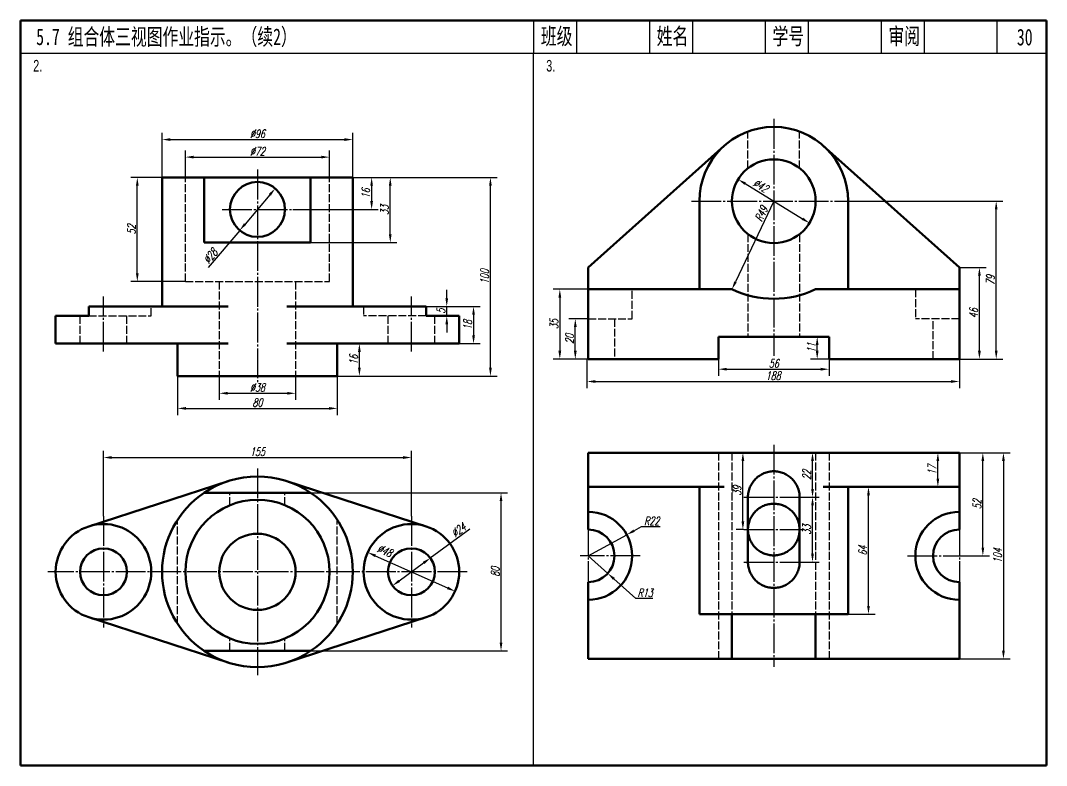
# Model space of a CAD drawing. Header units: millimetres. Extents: x 94 to 2877, y 87 to 1089.
# Drawn here: x 1989.5 to 2299.5, y 89.7 to 314.7 of the extents above; entities that cross this region are included whole.
import ezdxf

# ---------------------------------------------------------------- set-up
doc = ezdxf.new("R2010")
doc.units = ezdxf.units.MM
doc.header["$LTSCALE"] = 0.6
doc.header["$PDMODE"] = 33
doc.header["$PDSIZE"] = 1.5
doc.linetypes.add('myCENTER', pattern=[18, 15, -1, 1, -1])
doc.linetypes.add('myHIDDEN', pattern=[5, 4, -1])
doc.layers.get('Defpoints').update_dxf_attribs({"lineweight": 20})
for name, color, linetype, lineweight in [('中心线', 7, 'myCENTER', 25), ('尺寸', 7, 'Continuous', 25), ('标题文字', 7, 'Continuous', 25), ('粗实线', 7, 'Continuous', 50), ('细实线', 7, 'Continuous', 25), ('虚线', 7, 'myHIDDEN', 25)]:
    doc.layers.add(name, color=color, linetype=linetype, lineweight=lineweight)
doc.styles.add('尺寸文字1-2.5号', font='txt.shx', dxfattribs={"width": 0.7, "oblique": 15, "height": 2.5})
doc.styles.add('标题汉字1-5号', font='', dxfattribs={"width": 0.7, "height": 5})
doc.styles.add('标题汉字2-3.5号', font='', dxfattribs={"width": 0.7, "height": 3.5})
doc.styles.get('标题汉字1-5号').set_extended_font_data('SimSun')
doc.styles.get('标题汉字2-3.5号').set_extended_font_data('FZFangSong-Z02')
doc.dimstyles.new('尺寸25', dxfattribs={"dimtxt": 2.5, "dimasz": 2.5, "dimexe": 2, "dimexo": 0, "dimgap": 0.5, "dimtad": 1, "dimdec": 0, "dimdsep": 46, "dimtxsty": '尺寸文字1-2.5号', "dimcen": 0, "dimadec": 0, "dimazin": 0, "dimtfac": 1, "dimtdec": 0, "dimtmove": 0, "dimatfit": 3, "dimfxl": 1, "dimarcsym": 0})
doc.dimstyles.new('尺寸25$3', dxfattribs={"dimtxt": 2.5, "dimasz": 2.5, "dimexe": 1, "dimexo": 0, "dimgap": 0.5, "dimtad": 1, "dimdec": 0, "dimdsep": 46, "dimtxsty": '尺寸文字1-2.5号', "dimcen": 0, "dimadec": 0, "dimazin": 0, "dimtfac": 1, "dimtdec": 0, "dimtmove": 0, "dimatfit": 1, "dimfxl": 1, "dimarcsym": 0})
doc.dimstyles.new('尺寸25$4', dxfattribs={"dimtxt": 2.5, "dimasz": 2.5, "dimexe": 1, "dimexo": 0, "dimgap": 0.5, "dimtad": 1, "dimdec": 0, "dimdsep": 46, "dimtxsty": '尺寸文字1-2.5号', "dimcen": 0, "dimadec": 0, "dimazin": 0, "dimtfac": 1, "dimtdec": 0, "dimtmove": 0, "dimatfit": 1, "dimfxl": 1, "dimarcsym": 0})
doc.dimstyles.new('水平标注25', dxfattribs={"dimtxt": 2.5, "dimasz": 2.5, "dimexe": 2, "dimexo": 0, "dimgap": 0.5, "dimtad": 1, "dimtih": 1, "dimtoh": 1, "dimdec": 0, "dimzin": 0, "dimdsep": 46, "dimtxsty": '尺寸文字1-2.5号', "dimcen": 0, "dimadec": 0, "dimazin": 0, "dimtfac": 1, "dimtdec": 0, "dimtmove": 1, "dimatfit": 3, "dimfxl": 1, "dimtolj": 1, "dimtzin": 0, "dimarcsym": 0})

# ---------------------------------------------------------------- blocks, each defined once
blk = doc.blocks.new('*D61')
at = {"layer": 'Defpoints', "color": 0}
for p in [(2089.86, 278.76), (2032.26, 267.29), (2089.86, 267.29)]:
    blk.add_point(p, dxfattribs=at)
at = {"layer": '尺寸', "color": 0, "lineweight": -2}
for p, q in [((2032.26, 267.29), (2032.26, 280.76)), ((2089.86, 267.29), (2089.86, 280.76)), ((2034.76, 278.76), (2087.36, 278.76))]:
    blk.add_line(p, q, dxfattribs=at)
at = {"layer": '尺寸', "color": 0}
for points in [[(2034.76, 279.18), (2034.76, 278.34), (2032.26, 278.76)], [(2087.36, 279.18), (2087.36, 278.34), (2089.86, 278.76)]]:
    blk.add_solid(points, dxfattribs=at)
at = {"layer": '尺寸', "color": 0, "insert": (2061.06, 280.51), "char_height": 2.5, "attachment_point": 5, "style": '尺寸文字1-2.5号'}
blk.add_mtext('%%c96', dxfattribs=at)
blk = doc.blocks.new('*D62')
at = {"layer": 'Defpoints', "color": 0}
for p in [(2082.84, 273.46), (2039.28, 267.29), (2082.84, 267.29)]:
    blk.add_point(p, dxfattribs=at)
at = {"layer": '尺寸', "color": 0, "lineweight": -2}
for p, q in [((2039.28, 267.29), (2039.28, 275.46)), ((2041.78, 273.46), (2080.34, 273.46)), ((2082.84, 267.29), (2082.84, 275.46))]:
    blk.add_line(p, q, dxfattribs=at)
at = {"layer": '尺寸', "color": 0}
for points in [[(2041.78, 273.88), (2041.78, 273.05), (2039.28, 273.46)], [(2080.34, 273.88), (2080.34, 273.05), (2082.84, 273.46)]]:
    blk.add_solid(points, dxfattribs=at)
at = {"layer": '尺寸', "color": 0, "insert": (2061.06, 275.21), "char_height": 2.5, "attachment_point": 5, "style": '尺寸文字1-2.5号'}
blk.add_mtext('%%c72', dxfattribs=at)
blk = doc.blocks.new('*D63')
at = {"layer": 'Defpoints', "color": 0}
for p in [(2066.43, 263.99), (2055.7, 251.33)]:
    blk.add_point(p, dxfattribs=at)
at = {"layer": '尺寸', "color": 0, "lineweight": -2}
for p, q in [((2064.81, 262.08), (2057.32, 253.24)), ((2055.7, 251.33), (2046.2, 240.11))]:
    blk.add_line(p, q, dxfattribs=at)
at = {"layer": '尺寸', "color": 0}
for points in [[(2064.49, 262.35), (2065.13, 261.82), (2066.43, 263.99)], [(2057, 253.51), (2057.64, 252.97), (2055.7, 251.33)]]:
    blk.add_solid(points, dxfattribs=at)
at = {"layer": '尺寸', "color": 0, "insert": (2046.83, 243.56), "char_height": 2.5, "attachment_point": 5, "rotation": 49.7402, "style": '尺寸文字1-2.5号'}
blk.add_mtext('%%c28', dxfattribs=at)
blk = doc.blocks.new('*D64')
at = {"layer": 'Defpoints', "color": 0}
for p in [(2077.14, 267.29), (2101.2, 267.29), (2077.14, 247.64)]:
    blk.add_point(p, dxfattribs=at)
at = {"layer": '尺寸', "color": 0, "lineweight": -2}
for p, q in [((2077.14, 267.29), (2103.2, 267.29)), ((2101.2, 250.14), (2101.2, 264.79)), ((2077.14, 247.64), (2103.2, 247.64))]:
    blk.add_line(p, q, dxfattribs=at)
at = {"layer": '尺寸', "color": 0}
for points in [[(2100.78, 264.79), (2101.61, 264.79), (2101.2, 267.29)], [(2100.78, 250.14), (2101.61, 250.14), (2101.2, 247.64)]]:
    blk.add_solid(points, dxfattribs=at)
at = {"layer": '尺寸', "color": 0, "insert": (2099.45, 257.46), "char_height": 2.5, "attachment_point": 5, "rotation": 90, "style": '尺寸文字1-2.5号'}
blk.add_mtext('33', dxfattribs=at)
blk = doc.blocks.new('*D65')
at = {"layer": 'Defpoints', "color": 0}
for p in [(2077.52, 267.29), (2071.76, 257.66), (2095.57, 257.66)]:
    blk.add_point(p, dxfattribs=at)
at = {"layer": '尺寸', "color": 0, "lineweight": -2}
for p, q in [((2077.52, 267.29), (2097.57, 267.29)), ((2095.57, 264.79), (2095.57, 260.16)), ((2071.76, 257.66), (2097.57, 257.66))]:
    blk.add_line(p, q, dxfattribs=at)
at = {"layer": '尺寸', "color": 0}
for points in [[(2095.15, 264.79), (2095.98, 264.79), (2095.57, 267.29)], [(2095.15, 260.16), (2095.98, 260.16), (2095.57, 257.66)]]:
    blk.add_solid(points, dxfattribs=at)
at = {"layer": '尺寸', "color": 0, "insert": (2093.82, 262.48), "char_height": 2.5, "attachment_point": 5, "rotation": 90, "style": '尺寸文字1-2.5号'}
blk.add_mtext('16', dxfattribs=at)
blk = doc.blocks.new('*D66')
at = {"layer": 'Defpoints', "color": 0}
for p in [(2112.05, 228.34), (2118.27, 228.34), (2112.05, 225.48)]:
    blk.add_point(p, dxfattribs=at)
at = {"layer": '尺寸', "color": 0, "lineweight": -2}
for p, q in [((2118.27, 230.84), (2118.27, 233.34)), ((2112.05, 228.34), (2120.27, 228.34)), ((2118.27, 225.48), (2118.27, 228.34)), ((2112.05, 225.48), (2120.27, 225.48)), ((2118.27, 222.98), (2118.27, 220.48))]:
    blk.add_line(p, q, dxfattribs=at)
at = {"layer": '尺寸', "color": 0}
for points in [[(2117.85, 230.84), (2118.68, 230.84), (2118.27, 228.34)], [(2117.85, 222.98), (2118.68, 222.98), (2118.27, 225.48)]]:
    blk.add_solid(points, dxfattribs=at)
at = {"layer": '尺寸', "color": 0, "insert": (2116.52, 226.91), "char_height": 2.5, "attachment_point": 5, "rotation": 90, "style": '尺寸文字1-2.5号'}
blk.add_mtext('5', dxfattribs=at)
blk = doc.blocks.new('*D67')
at = {"layer": 'Defpoints', "color": 0}
for p in [(2112.05, 228.34), (2122.03, 217.13), (2126.36, 217.13)]:
    blk.add_point(p, dxfattribs=at)
at = {"layer": '尺寸', "color": 0, "lineweight": -2}
for p, q in [((2112.05, 228.34), (2128.36, 228.34)), ((2126.36, 225.84), (2126.36, 219.63)), ((2122.03, 217.13), (2128.36, 217.13))]:
    blk.add_line(p, q, dxfattribs=at)
at = {"layer": '尺寸', "color": 0}
for points in [[(2125.94, 225.84), (2126.78, 225.84), (2126.36, 228.34)], [(2125.94, 219.63), (2126.78, 219.63), (2126.36, 217.13)]]:
    blk.add_solid(points, dxfattribs=at)
at = {"layer": '尺寸', "color": 0, "insert": (2124.61, 222.74), "char_height": 2.5, "attachment_point": 5, "rotation": 90, "style": '尺寸文字1-2.5号'}
blk.add_mtext('18', dxfattribs=at)
blk = doc.blocks.new('*D68')
at = {"layer": 'Defpoints', "color": 0}
for p in [(2089.86, 267.29), (2131.46, 267.29), (2085.17, 207.33)]:
    blk.add_point(p, dxfattribs=at)
at = {"layer": '尺寸', "color": 0, "lineweight": -2}
for p, q in [((2089.86, 267.29), (2133.46, 267.29)), ((2131.46, 209.83), (2131.46, 264.79)), ((2085.17, 207.33), (2133.46, 207.33))]:
    blk.add_line(p, q, dxfattribs=at)
at = {"layer": '尺寸', "color": 0}
for points in [[(2131.05, 264.79), (2131.88, 264.79), (2131.46, 267.29)], [(2131.05, 209.83), (2131.88, 209.83), (2131.46, 207.33)]]:
    blk.add_solid(points, dxfattribs=at)
at = {"layer": '尺寸', "color": 0, "insert": (2129.71, 237.31), "char_height": 2.5, "attachment_point": 5, "rotation": 90, "style": '尺寸文字1-2.5号'}
blk.add_mtext('100', dxfattribs=at)
blk = doc.blocks.new('*D69')
at = {"layer": 'Defpoints', "color": 0}
for p in [(2085.17, 217.13), (2091.87, 217.13), (2085.17, 207.33)]:
    blk.add_point(p, dxfattribs=at)
at = {"layer": '尺寸', "color": 0, "lineweight": -2}
for p, q in [((2085.17, 217.13), (2093.87, 217.13)), ((2091.87, 209.83), (2091.87, 214.63)), ((2085.17, 207.33), (2093.87, 207.33))]:
    blk.add_line(p, q, dxfattribs=at)
at = {"layer": '尺寸', "color": 0}
for points in [[(2091.46, 214.63), (2092.29, 214.63), (2091.87, 217.13)], [(2091.46, 209.83), (2092.29, 209.83), (2091.87, 207.33)]]:
    blk.add_solid(points, dxfattribs=at)
at = {"layer": '尺寸', "color": 0, "insert": (2090.12, 212.23), "char_height": 2.5, "attachment_point": 5, "rotation": 90, "style": '尺寸文字1-2.5号'}
blk.add_mtext('16', dxfattribs=at)
blk = doc.blocks.new('*D70')
at = {"layer": 'Defpoints', "color": 0}
for p in [(2049.54, 207.33), (2072.58, 207.33), (2072.58, 202.13)]:
    blk.add_point(p, dxfattribs=at)
at = {"layer": '尺寸', "color": 0, "lineweight": -2}
for p, q in [((2049.54, 207.33), (2049.54, 200.13)), ((2072.58, 207.33), (2072.58, 200.13)), ((2052.04, 202.13), (2070.08, 202.13))]:
    blk.add_line(p, q, dxfattribs=at)
at = {"layer": '尺寸', "color": 0}
for points in [[(2052.04, 202.54), (2052.04, 201.71), (2049.54, 202.13)], [(2070.08, 202.54), (2070.08, 201.71), (2072.58, 202.13)]]:
    blk.add_solid(points, dxfattribs=at)
at = {"layer": '尺寸', "color": 0, "insert": (2061.06, 203.88), "char_height": 2.5, "attachment_point": 5, "style": '尺寸文字1-2.5号'}
blk.add_mtext('%%c38', dxfattribs=at)
blk = doc.blocks.new('*D71')
at = {"layer": 'Defpoints', "color": 0}
for p in [(2036.95, 207.33), (2085.17, 207.33), (2085.17, 197.57)]:
    blk.add_point(p, dxfattribs=at)
at = {"layer": '尺寸', "color": 0, "lineweight": -2}
for p, q in [((2036.95, 207.33), (2036.95, 195.57)), ((2085.17, 207.33), (2085.17, 195.57)), ((2039.45, 197.57), (2082.67, 197.57))]:
    blk.add_line(p, q, dxfattribs=at)
at = {"layer": '尺寸', "color": 0}
for points in [[(2039.45, 197.98), (2039.45, 197.15), (2036.95, 197.57)], [(2082.67, 197.98), (2082.67, 197.15), (2085.17, 197.57)]]:
    blk.add_solid(points, dxfattribs=at)
at = {"layer": '尺寸', "color": 0, "insert": (2061.06, 199.32), "char_height": 2.5, "attachment_point": 5, "style": '尺寸文字1-2.5号'}
blk.add_mtext('80', dxfattribs=at)
blk = doc.blocks.new('*D72')
at = {"layer": 'Defpoints', "color": 0}
for p in [(2107.59, 182.73), (2014.54, 165.05), (2107.59, 165.05)]:
    blk.add_point(p, dxfattribs=at)
at = {"layer": '尺寸', "color": 0, "lineweight": -2}
for p, q in [((2014.54, 165.05), (2014.54, 184.73)), ((2107.59, 165.05), (2107.59, 184.73)), ((2017.04, 182.73), (2105.09, 182.73))]:
    blk.add_line(p, q, dxfattribs=at)
at = {"layer": '尺寸', "color": 0}
for points in [[(2017.04, 183.15), (2017.04, 182.31), (2014.54, 182.73)], [(2105.09, 183.15), (2105.09, 182.31), (2107.59, 182.73)]]:
    blk.add_solid(points, dxfattribs=at)
at = {"layer": '尺寸', "color": 0, "insert": (2061.06, 184.48), "char_height": 2.5, "attachment_point": 5, "style": '尺寸文字1-2.5号'}
blk.add_mtext('155', dxfattribs=at)
blk = doc.blocks.new('*D73')
at = {"layer": 'Defpoints', "color": 0}
for p in [(2113.3, 152.39), (2101.88, 144.02)]:
    blk.add_point(p, dxfattribs=at)
at = {"layer": '尺寸', "color": 0, "lineweight": -2}
for p, q in [((2113.3, 152.39), (2125.25, 161.16)), ((2103.9, 145.5), (2111.28, 150.91))]:
    blk.add_line(p, q, dxfattribs=at)
at = {"layer": '尺寸', "color": 0}
for points in [[(2111.04, 151.25), (2111.53, 150.57), (2113.3, 152.39)], [(2103.65, 145.83), (2104.15, 145.16), (2101.88, 144.02)]]:
    blk.add_solid(points, dxfattribs=at)
at = {"layer": '尺寸', "color": 0, "insert": (2121.84, 160.82), "char_height": 2.5, "attachment_point": 5, "rotation": 36.2569, "style": '尺寸文字1-2.5号'}
blk.add_mtext('%%c24', dxfattribs=at)
blk = doc.blocks.new('*D74')
at = {"layer": 'Defpoints', "color": 0}
for p in [(2094.4, 154.08), (2120.78, 142.33)]:
    blk.add_point(p, dxfattribs=at)
at = {"layer": '尺寸', "color": 0, "lineweight": -2}
blk.add_line((2096.68, 153.06), (2118.5, 143.34), dxfattribs=at)
at = {"layer": '尺寸', "color": 0}
for points in [[(2096.85, 153.44), (2096.51, 152.68), (2094.4, 154.08)], [(2118.67, 143.72), (2118.33, 142.96), (2120.78, 142.33)]]:
    blk.add_solid(points, dxfattribs=at)
at = {"layer": '尺寸', "color": 0, "insert": (2099.52, 154.61), "char_height": 2.5, "attachment_point": 5, "rotation": 335.9933, "style": '尺寸文字1-2.5号'}
blk.add_mtext('%%c48', dxfattribs=at)
blk = doc.blocks.new('*D75')
at = {"layer": 'Defpoints', "color": 0}
for p in [(2077.14, 172.1), (2134.67, 172.1), (2077.14, 124.31)]:
    blk.add_point(p, dxfattribs=at)
at = {"layer": '尺寸', "color": 0, "lineweight": -2}
for p, q in [((2077.14, 172.1), (2136.67, 172.1)), ((2134.67, 126.81), (2134.67, 169.6)), ((2077.14, 124.31), (2136.67, 124.31))]:
    blk.add_line(p, q, dxfattribs=at)
at = {"layer": '尺寸', "color": 0}
for points in [[(2134.25, 169.6), (2135.08, 169.6), (2134.67, 172.1)], [(2134.25, 126.81), (2135.08, 126.81), (2134.67, 124.31)]]:
    blk.add_solid(points, dxfattribs=at)
at = {"layer": '尺寸', "color": 0, "insert": (2132.92, 148.2), "char_height": 2.5, "attachment_point": 5, "rotation": 90, "style": '尺寸文字1-2.5号'}
blk.add_mtext('80', dxfattribs=at)
blk = doc.blocks.new('*D76')
at = {"layer": 'Defpoints', "color": 0}
for p in [(2024.76, 267.29), (2039.28, 267.29), (2039.28, 235.88)]:
    blk.add_point(p, dxfattribs=at)
at = {"layer": '尺寸', "color": 0, "lineweight": -2}
for p, q in [((2039.28, 267.29), (2022.76, 267.29)), ((2024.76, 238.38), (2024.76, 264.79)), ((2039.28, 235.88), (2022.76, 235.88))]:
    blk.add_line(p, q, dxfattribs=at)
at = {"layer": '尺寸', "color": 0}
for points in [[(2024.35, 264.79), (2025.18, 264.79), (2024.76, 267.29)], [(2024.35, 238.38), (2025.18, 238.38), (2024.76, 235.88)]]:
    blk.add_solid(points, dxfattribs=at)
at = {"layer": '尺寸', "color": 0, "insert": (2023.01, 251.59), "char_height": 2.5, "attachment_point": 5, "rotation": 90, "style": '尺寸文字1-2.5号'}
blk.add_mtext('52', dxfattribs=at)
blk = doc.blocks.new('*D95')
at = {"layer": 'Defpoints', "color": 0}
for p in [(2217.08, 260.15), (2204.44, 233.53)]:
    blk.add_point(p, dxfattribs=at)
at = {"layer": '尺寸', "color": 0, "lineweight": -2}
blk.add_line((2217.08, 260.15), (2205.51, 235.79), dxfattribs=at)
at = {"layer": '尺寸', "color": 0}
blk.add_solid([(2205.14, 235.97), (2205.89, 235.61), (2204.44, 233.53)], dxfattribs=at)
at = {"layer": '尺寸', "color": 0, "insert": (2213.31, 256.3), "char_height": 2.5, "attachment_point": 5, "rotation": 64.6052, "style": '尺寸文字1-2.5号'}
blk.add_mtext('R49', dxfattribs=at)
blk = doc.blocks.new('*D96')
at = {"layer": 'Defpoints', "color": 0}
for p in [(2200.38, 212.47), (2233.78, 212.47), (2233.78, 209.4)]:
    blk.add_point(p, dxfattribs=at)
at = {"layer": '尺寸', "color": 0, "lineweight": -2}
for p, q in [((2200.38, 212.47), (2200.38, 207.4)), ((2233.78, 212.47), (2233.78, 207.4)), ((2202.88, 209.4), (2231.28, 209.4))]:
    blk.add_line(p, q, dxfattribs=at)
at = {"layer": '尺寸', "color": 0}
for points in [[(2202.88, 209.82), (2202.88, 208.98), (2200.38, 209.4)], [(2231.28, 209.82), (2231.28, 208.98), (2233.78, 209.4)]]:
    blk.add_solid(points, dxfattribs=at)
at = {"layer": '尺寸', "color": 0, "insert": (2217.08, 211.15), "char_height": 2.5, "attachment_point": 5, "style": '尺寸文字1-2.5号'}
blk.add_mtext('56', dxfattribs=at)
blk = doc.blocks.new('*D97')
at = {"layer": 'Defpoints', "color": 0}
for p in [(2230.2, 219.23), (2233.78, 219.23), (2233.78, 212.47)]:
    blk.add_point(p, dxfattribs=at)
at = {"layer": '尺寸', "color": 0, "lineweight": -2}
for p, q in [((2233.78, 219.23), (2228.2, 219.23)), ((2230.2, 214.97), (2230.2, 216.73)), ((2233.78, 212.47), (2228.2, 212.47))]:
    blk.add_line(p, q, dxfattribs=at)
at = {"layer": '尺寸', "color": 0}
for points in [[(2229.78, 216.73), (2230.61, 216.73), (2230.2, 219.23)], [(2229.78, 214.97), (2230.61, 214.97), (2230.2, 212.47)]]:
    blk.add_solid(points, dxfattribs=at)
at = {"layer": '尺寸', "color": 0, "insert": (2228.45, 215.85), "char_height": 2.5, "attachment_point": 5, "rotation": 90, "style": '尺寸文字1-2.5号'}
blk.add_mtext('11', dxfattribs=at)
blk = doc.blocks.new('*D98')
at = {"layer": 'Defpoints', "color": 0}
for p in [(2266.66, 184.19), (2273.15, 184.19), (2273.15, 173.84)]:
    blk.add_point(p, dxfattribs=at)
at = {"layer": '尺寸', "color": 0, "lineweight": -2}
for p, q in [((2273.15, 184.19), (2264.66, 184.19)), ((2266.66, 176.34), (2266.66, 181.69)), ((2273.15, 173.84), (2264.66, 173.84))]:
    blk.add_line(p, q, dxfattribs=at)
at = {"layer": '尺寸', "color": 0}
for points in [[(2266.24, 181.69), (2267.07, 181.69), (2266.66, 184.19)], [(2266.24, 176.34), (2267.07, 176.34), (2266.66, 173.84)]]:
    blk.add_solid(points, dxfattribs=at)
at = {"layer": '尺寸', "color": 0, "insert": (2264.91, 179.01), "char_height": 2.5, "attachment_point": 5, "rotation": 90, "style": '尺寸文字1-2.5号'}
blk.add_mtext('17', dxfattribs=at)
blk = doc.blocks.new('*D99')
at = {"layer": 'Defpoints', "color": 0}
for p in [(2273.15, 240.13), (2279.21, 240.13), (2273.15, 212.47)]:
    blk.add_point(p, dxfattribs=at)
at = {"layer": '尺寸', "color": 0, "lineweight": -2}
for p, q in [((2273.15, 240.13), (2281.21, 240.13)), ((2279.21, 214.97), (2279.21, 237.63)), ((2273.15, 212.47), (2281.21, 212.47))]:
    blk.add_line(p, q, dxfattribs=at)
at = {"layer": '尺寸', "color": 0}
for points in [[(2278.79, 237.63), (2279.63, 237.63), (2279.21, 240.13)], [(2278.79, 214.97), (2279.63, 214.97), (2279.21, 212.47)]]:
    blk.add_solid(points, dxfattribs=at)
at = {"layer": '尺寸', "color": 0, "insert": (2277.46, 226.3), "char_height": 2.5, "attachment_point": 5, "rotation": 90, "style": '尺寸文字1-2.5号'}
blk.add_mtext('46', dxfattribs=at)
blk = doc.blocks.new('*D100')
at = {"layer": 'Defpoints', "color": 0}
for p in [(2157.11, 224.65), (2161.01, 224.65), (2161.01, 212.47)]:
    blk.add_point(p, dxfattribs=at)
at = {"layer": '尺寸', "color": 0, "lineweight": -2}
for p, q in [((2161.01, 224.65), (2155.11, 224.65)), ((2157.11, 214.97), (2157.11, 222.15)), ((2161.01, 212.47), (2155.11, 212.47))]:
    blk.add_line(p, q, dxfattribs=at)
at = {"layer": '尺寸', "color": 0}
for points in [[(2156.69, 222.15), (2157.53, 222.15), (2157.11, 224.65)], [(2156.69, 214.97), (2157.53, 214.97), (2157.11, 212.47)]]:
    blk.add_solid(points, dxfattribs=at)
at = {"layer": '尺寸', "color": 0, "insert": (2155.36, 218.56), "char_height": 2.5, "attachment_point": 5, "rotation": 90, "style": '尺寸文字1-2.5号'}
blk.add_mtext('20', dxfattribs=at)
blk = doc.blocks.new('*D101')
at = {"layer": 'Defpoints', "color": 0}
for p in [(2161.01, 233.53), (2152.43, 212.47), (2161.01, 212.47)]:
    blk.add_point(p, dxfattribs=at)
at = {"layer": '尺寸', "color": 0, "lineweight": -2}
for p, q in [((2161.01, 233.53), (2150.43, 233.53)), ((2152.43, 231.03), (2152.43, 214.97)), ((2161.01, 212.47), (2150.43, 212.47))]:
    blk.add_line(p, q, dxfattribs=at)
at = {"layer": '尺寸', "color": 0}
for points in [[(2152.01, 231.03), (2152.85, 231.03), (2152.43, 233.53)], [(2152.01, 214.97), (2152.85, 214.97), (2152.43, 212.47)]]:
    blk.add_solid(points, dxfattribs=at)
at = {"layer": '尺寸', "color": 0, "insert": (2150.68, 223), "char_height": 2.5, "attachment_point": 5, "rotation": 90, "style": '尺寸文字1-2.5号'}
blk.add_mtext('35', dxfattribs=at)
blk = doc.blocks.new('*D102')
at = {"layer": 'Defpoints', "color": 0}
for p in [(2241.93, 260.15), (2284.29, 260.15), (2273.15, 212.47)]:
    blk.add_point(p, dxfattribs=at)
at = {"layer": '尺寸', "color": 0, "lineweight": -2}
for p, q in [((2241.93, 260.15), (2286.29, 260.15)), ((2284.29, 214.97), (2284.29, 257.65)), ((2273.15, 212.47), (2286.29, 212.47))]:
    blk.add_line(p, q, dxfattribs=at)
at = {"layer": '尺寸', "color": 0}
for points in [[(2283.87, 257.65), (2284.7, 257.65), (2284.29, 260.15)], [(2283.87, 214.97), (2284.7, 214.97), (2284.29, 212.47)]]:
    blk.add_solid(points, dxfattribs=at)
at = {"layer": '尺寸', "color": 0, "insert": (2282.54, 236.31), "char_height": 2.5, "attachment_point": 5, "rotation": 90, "style": '尺寸文字1-2.5号'}
blk.add_mtext('79', dxfattribs=at)
blk = doc.blocks.new('*D103')
at = {"layer": 'Defpoints', "color": 0}
for p in [(2217.08, 184.19), (2228.78, 184.19), (2226.09, 170.76)]:
    blk.add_point(p, dxfattribs=at)
at = {"layer": '尺寸', "color": 0, "lineweight": -2}
for p, q in [((2217.08, 184.19), (2230.78, 184.19)), ((2228.78, 173.26), (2228.78, 181.69)), ((2226.09, 170.76), (2230.78, 170.76))]:
    blk.add_line(p, q, dxfattribs=at)
at = {"layer": '尺寸', "color": 0}
for points in [[(2228.37, 181.69), (2229.2, 181.69), (2228.78, 184.19)], [(2228.37, 173.26), (2229.2, 173.26), (2228.78, 170.76)]]:
    blk.add_solid(points, dxfattribs=at)
at = {"layer": '尺寸', "color": 0, "insert": (2227.03, 177.48), "char_height": 2.5, "attachment_point": 5, "rotation": 90, "style": '尺寸文字1-2.5号'}
blk.add_mtext('22', dxfattribs=at)
blk = doc.blocks.new('*D104')
at = {"layer": 'Defpoints', "color": 0}
for p in [(2226.09, 170.76), (2228.78, 170.76), (2226.09, 151.15)]:
    blk.add_point(p, dxfattribs=at)
at = {"layer": '尺寸', "color": 0, "lineweight": -2}
for p, q in [((2226.09, 170.76), (2230.78, 170.76)), ((2228.78, 153.65), (2228.78, 168.26)), ((2226.09, 151.15), (2230.78, 151.15))]:
    blk.add_line(p, q, dxfattribs=at)
at = {"layer": '尺寸', "color": 0}
for points in [[(2228.37, 168.26), (2229.2, 168.26), (2228.78, 170.76)], [(2228.37, 153.65), (2229.2, 153.65), (2228.78, 151.15)]]:
    blk.add_solid(points, dxfattribs=at)
at = {"layer": '尺寸', "color": 0, "insert": (2227.03, 160.93), "char_height": 2.5, "attachment_point": 5, "rotation": 90, "style": '尺寸文字1-2.5号'}
blk.add_mtext('33', dxfattribs=at)
blk = doc.blocks.new('*D105')
at = {"layer": 'Defpoints', "color": 0}
for p in [(2160.64, 212.47), (2273.15, 212.47), (2273.15, 205.68)]:
    blk.add_point(p, dxfattribs=at)
at = {"layer": '尺寸', "color": 0, "lineweight": -2}
for p, q in [((2160.64, 212.47), (2160.64, 203.68)), ((2273.15, 212.47), (2273.15, 203.68)), ((2163.14, 205.68), (2270.65, 205.68))]:
    blk.add_line(p, q, dxfattribs=at)
at = {"layer": '尺寸', "color": 0}
for points in [[(2163.14, 206.1), (2163.14, 205.27), (2160.64, 205.68)], [(2270.65, 206.1), (2270.65, 205.27), (2273.15, 205.68)]]:
    blk.add_solid(points, dxfattribs=at)
at = {"layer": '尺寸', "color": 0, "insert": (2216.89, 207.43), "char_height": 2.5, "attachment_point": 5, "style": '尺寸文字1-2.5号'}
blk.add_mtext('188', dxfattribs=at)
blk = doc.blocks.new('*D106')
at = {"layer": 'Defpoints', "color": 0}
for p in [(2273.15, 184.19), (2280.25, 184.19), (2275.55, 153.04)]:
    blk.add_point(p, dxfattribs=at)
at = {"layer": '尺寸', "color": 0, "lineweight": -2}
for p, q in [((2273.15, 184.19), (2282.25, 184.19)), ((2280.25, 155.54), (2280.25, 181.69)), ((2275.55, 153.04), (2282.25, 153.04))]:
    blk.add_line(p, q, dxfattribs=at)
at = {"layer": '尺寸', "color": 0}
for points in [[(2279.83, 181.69), (2280.67, 181.69), (2280.25, 184.19)], [(2279.83, 155.54), (2280.67, 155.54), (2280.25, 153.04)]]:
    blk.add_solid(points, dxfattribs=at)
at = {"layer": '尺寸', "color": 0, "insert": (2278.5, 168.62), "char_height": 2.5, "attachment_point": 5, "rotation": 90, "style": '尺寸文字1-2.5号'}
blk.add_mtext('52', dxfattribs=at)
blk = doc.blocks.new('*D107')
at = {"layer": 'Defpoints', "color": 0}
for p in [(2273.15, 184.19), (2273.15, 121.89), (2286.48, 121.89)]:
    blk.add_point(p, dxfattribs=at)
at = {"layer": '尺寸', "color": 0, "lineweight": -2}
for p, q in [((2273.15, 184.19), (2288.48, 184.19)), ((2286.48, 181.69), (2286.48, 124.39)), ((2273.15, 121.89), (2288.48, 121.89))]:
    blk.add_line(p, q, dxfattribs=at)
at = {"layer": '尺寸', "color": 0}
for points in [[(2286.06, 181.69), (2286.89, 181.69), (2286.48, 184.19)], [(2286.06, 124.39), (2286.89, 124.39), (2286.48, 121.89)]]:
    blk.add_solid(points, dxfattribs=at)
at = {"layer": '尺寸', "color": 0, "insert": (2284.73, 153.04), "char_height": 2.5, "attachment_point": 5, "rotation": 90, "style": '尺寸文字1-2.5号'}
blk.add_mtext('104', dxfattribs=at)
blk = doc.blocks.new('*D108')
at = {"layer": 'Defpoints', "color": 0}
for p in [(2239.53, 173.84), (2245.69, 173.84), (2239.53, 135.39)]:
    blk.add_point(p, dxfattribs=at)
at = {"layer": '尺寸', "color": 0, "lineweight": -2}
for p, q in [((2239.53, 173.84), (2247.69, 173.84)), ((2245.69, 137.89), (2245.69, 171.34)), ((2239.53, 135.39), (2247.69, 135.39))]:
    blk.add_line(p, q, dxfattribs=at)
at = {"layer": '尺寸', "color": 0}
for points in [[(2245.28, 171.34), (2246.11, 171.34), (2245.69, 173.84)], [(2245.28, 137.89), (2246.11, 137.89), (2245.69, 135.39)]]:
    blk.add_solid(points, dxfattribs=at)
at = {"layer": '尺寸', "color": 0, "insert": (2243.94, 154.61), "char_height": 2.5, "attachment_point": 5, "rotation": 90, "style": '尺寸文字1-2.5号'}
blk.add_mtext('64', dxfattribs=at)
blk = doc.blocks.new('*D109')
at = {"layer": 'Defpoints', "color": 0}
for p in [(2207.74, 184.19), (2217.08, 184.19), (2208.07, 160.96)]:
    blk.add_point(p, dxfattribs=at)
at = {"layer": '尺寸', "color": 0, "lineweight": -2}
for p, q in [((2217.08, 184.19), (2205.74, 184.19)), ((2207.74, 163.46), (2207.74, 181.69)), ((2208.07, 160.96), (2205.74, 160.96))]:
    blk.add_line(p, q, dxfattribs=at)
at = {"layer": '尺寸', "color": 0}
for points in [[(2207.33, 181.69), (2208.16, 181.69), (2207.74, 184.19)], [(2207.33, 163.46), (2208.16, 163.46), (2207.74, 160.96)]]:
    blk.add_solid(points, dxfattribs=at)
at = {"layer": '尺寸', "color": 0, "insert": (2205.99, 172.69), "char_height": 2.5, "attachment_point": 5, "rotation": 90, "style": '尺寸文字1-2.5号'}
blk.add_mtext('39', dxfattribs=at)
blk = doc.blocks.new('*D110')
at = {"layer": 'Defpoints', "color": 0}
for p in [(2206.3, 266.75), (2227.86, 253.55)]:
    blk.add_point(p, dxfattribs=at)
at = {"layer": '尺寸', "color": 0, "lineweight": -2}
blk.add_line((2208.44, 265.45), (2225.72, 254.85), dxfattribs=at)
at = {"layer": '尺寸', "color": 0}
for points in [[(2208.65, 265.8), (2208.22, 265.09), (2206.3, 266.75)], [(2225.94, 255.21), (2225.51, 254.5), (2227.86, 253.55)]]:
    blk.add_solid(points, dxfattribs=at)
at = {"layer": '尺寸', "color": 0, "insert": (2213.11, 264.85), "char_height": 2.5, "attachment_point": 5, "rotation": 328.5057, "style": '尺寸文字1-2.5号'}
blk.add_mtext('%%c42', dxfattribs=at)
blk = doc.blocks.new('*D111')
at = {"layer": 'Defpoints', "color": 0}
for p in [(2161.01, 153.04), (2166.91, 147.74)]:
    blk.add_point(p, dxfattribs=at)
at = {"layer": '尺寸', "color": 0, "lineweight": -2}
for p, q in [((2161.01, 153.04), (2166.91, 147.74)), ((2175.4, 140.11), (2168.77, 146.07)), ((2180.54, 140.11), (2175.4, 140.11))]:
    blk.add_line(p, q, dxfattribs=at)
at = {"layer": '尺寸', "color": 0}
blk.add_solid([(2169.05, 146.38), (2168.49, 145.76), (2166.91, 147.74)], dxfattribs=at)
at = {"layer": '尺寸', "color": 0, "insert": (2178.22, 141.86), "char_height": 2.5, "attachment_point": 5, "style": '尺寸文字1-2.5号'}
blk.add_mtext('\\A1;R13', dxfattribs=at)
blk = doc.blocks.new('*D112')
at = {"layer": 'Defpoints', "color": 0}
for p in [(2172.67, 159.41), (2161.01, 153.04)]:
    blk.add_point(p, dxfattribs=at)
at = {"layer": '尺寸', "color": 0, "lineweight": -2}
for p, q in [((2177.06, 161.81), (2174.87, 160.61)), ((2182.79, 161.81), (2177.06, 161.81)), ((2161.01, 153.04), (2172.67, 159.41))]:
    blk.add_line(p, q, dxfattribs=at)
at = {"layer": '尺寸', "color": 0}
blk.add_solid([(2174.67, 160.98), (2175.07, 160.25), (2172.67, 159.41)], dxfattribs=at)
at = {"layer": '尺寸', "color": 0, "insert": (2180.18, 163.56), "char_height": 2.5, "attachment_point": 5, "style": '尺寸文字1-2.5号'}
blk.add_mtext('\\A1;R22', dxfattribs=at)

msp = doc.modelspace()

# ---------------------------------------------------------------- linework, layer by layer
at = {"layer": '中心线'}
for p, q in [((2217.08, 284.999), (2217.08, 213.411)), ((2061.064, 269.691), (2061.064, 204.929)), ((2050.367, 257.661), (2071.761, 257.661)), ((2192.23, 260.15), (2241.929, 260.15)), ((2014.537, 214.726), (2014.537, 231.354)), ((2107.591, 214.726), (2107.591, 231.354)), ((2217.08, 186.594), (2217.08, 119.491)), ((2061.064, 179.403), (2061.064, 117.003)), ((2208.074, 170.76), (2226.085, 170.76)), ((2014.537, 165.046), (2014.537, 131.36)), ((2107.591, 165.046), (2107.591, 131.36)), ((2161.011, 162.177), (2161.011, 142.708)), ((2273.148, 162.177), (2273.148, 142.708)), ((2208.074, 160.956), (2226.085, 160.956)), ((2176.702, 153.043), (2158.611, 153.043)), ((2257.457, 153.043), (2275.548, 153.043)), ((2208.074, 151.152), (2226.085, 151.152)), ((2124.434, 148.203), (1997.694, 148.203))]:
    msp.add_line(p, q, dxfattribs=at)
at = {"layer": '粗实线'}
for p, q in [((1989.478, 314.716), (1989.478, 89.716)), ((2299.478, 314.716), (1989.478, 314.716)), ((2299.478, 89.716), (2299.478, 314.716)), ((2161.011, 184.194), (2202.116, 184.194)), ((2161.011, 184.194), (2161.011, 173.835)), ((2202.116, 184.194), (2232.044, 184.194)), ((2232.044, 184.194), (2273.148, 184.194)), ((2273.148, 184.194), (2273.148, 173.835)), ((2010.08, 161.941), (2052.177, 175.597)), ((2069.951, 175.597), (2112.048, 161.941)), ((2161.011, 173.835), (2202.116, 173.835)), ((2161.011, 173.835), (2161.011, 166.333)), ((2194.63, 173.835), (2194.63, 135.388)), ((2232.044, 173.835), (2273.148, 173.835)), ((2239.529, 173.835), (2239.529, 135.388)), ((2273.148, 173.835), (2273.148, 166.333)), ((2077.144, 172.096), (2044.984, 172.096)), ((2209.274, 151.152), (2209.274, 170.76)), ((2224.885, 170.76), (2224.885, 151.152)), ((2161.011, 160.977), (2161.011, 166.333)), ((2273.148, 166.333), (2273.148, 160.977)), ((2161.011, 139.752), (2161.011, 145.108)), ((2273.148, 145.108), (2273.148, 139.752)), ((2161.011, 139.752), (2161.011, 121.891)), ((2273.148, 139.752), (2273.148, 121.891)), ((2052.177, 120.808), (2010.08, 134.465)), ((2112.048, 134.465), (2069.951, 120.808)), ((2194.63, 135.388), (2239.529, 135.388)), ((2204.443, 121.891), (2204.443, 135.388)), ((2229.717, 135.388), (2229.717, 121.891)), ((2044.984, 124.31), (2077.144, 124.31)), ((2161.011, 121.891), (2204.443, 121.891)), ((2229.717, 121.891), (2204.443, 121.891)), ((2229.717, 121.891), (2273.148, 121.891)), ((1989.478, 89.716), (2299.478, 89.716))]:
    msp.add_line(p, q, dxfattribs=at)
at = {"layer": '粗实线', "extrusion": (0, 1, 0)}
for p, q in [((2161.011, 240.129), (2202.116, 276.884)), ((2232.044, 276.884), (2273.148, 240.129)), ((2044.984, 267.291), (2032.264, 267.291)), ((2032.264, 228.345), (2032.264, 267.291)), ((2044.984, 247.637), (2044.984, 267.291)), ((2044.984, 267.291), (2077.144, 267.291)), ((2089.864, 267.291), (2077.144, 267.291)), ((2077.144, 267.291), (2077.144, 247.637)), ((2089.864, 228.345), (2089.864, 267.291)), ((2194.63, 233.53), (2194.63, 260.15)), ((2239.529, 260.15), (2239.529, 233.53)), ((2077.144, 247.637), (2044.984, 247.637)), ((2161.011, 233.53), (2161.011, 240.129)), ((2273.148, 240.129), (2273.148, 233.53)), ((2161.011, 212.473), (2161.011, 233.53)), ((2161.011, 233.53), (2204.443, 233.53)), ((2229.717, 233.53), (2273.148, 233.53)), ((2273.148, 233.53), (2273.148, 212.473)), ((2052.177, 228.345), (2010.08, 228.345)), ((2010.08, 225.476), (2010.08, 228.345)), ((2112.048, 228.345), (2069.951, 228.345)), ((2112.048, 225.476), (2112.048, 228.345)), ((2010.08, 225.476), (2000.094, 225.476)), ((2000.094, 217.126), (2000.094, 225.476)), ((2122.034, 225.476), (2112.048, 225.476)), ((2122.034, 217.126), (2122.034, 225.476)), ((2010.08, 217.126), (2000.094, 217.126)), ((2052.177, 217.126), (2010.08, 217.126)), ((2036.954, 217.126), (2036.954, 207.329)), ((2112.048, 217.126), (2069.951, 217.126)), ((2085.174, 207.329), (2085.174, 217.126)), ((2122.034, 217.126), (2112.048, 217.126)), ((2200.378, 212.473), (2200.378, 219.227)), ((2200.378, 219.227), (2233.781, 219.227)), ((2233.781, 219.227), (2233.781, 212.473)), ((2200.378, 212.473), (2161.011, 212.473)), ((2273.148, 212.473), (2233.781, 212.473)), ((2036.954, 207.329), (2085.174, 207.329))]:
    msp.add_line(p, q, dxfattribs=at)
at = {"layer": '粗实线'}
for centre, radius in [((2217.08, 260.15), 12.637), ((2061.064, 257.661), 8.297), ((2061.064, 148.203), 21.78), ((2061.064, 148.203), 11.52), ((2014.537, 148.203), 7.077), ((2107.591, 148.203), 7.077)]:
    msp.add_circle(centre, radius, dxfattribs=at)
for centre, radius, start, end in [((2217.08, 260.15), 22.449, 0, 180), ((2217.08, 260.15), 29.467, 244.60521, 295.39479), ((2061.064, 148.203), 28.8, 56.05955, 123.94045), ((2061.064, 148.203), 28.8, 123.94045, 236.05955), ((2061.064, 148.203), 28.8, 303.94045, 56.05955), ((2161.011, 153.043), 13.291, 270, 90), ((2273.148, 153.043), 13.291, 90, 270), ((2014.537, 148.203), 14.443, 107.97336, 252.02664), ((2014.537, 148.203), 14.443, 252.02664, 107.97336), ((2107.591, 148.203), 14.443, 72.02664, 287.97336), ((2107.591, 148.203), 14.443, 287.97336, 72.02664), ((2161.011, 153.043), 7.935, 270, 90), ((2273.148, 153.043), 7.935, 90, 270), ((2061.064, 148.203), 28.8, 236.05955, 303.94045)]:
    msp.add_arc(centre, radius, start, end, dxfattribs=at)
for points, knots in [([(2209.274, 170.76), (2209.274, 171.007), (2209.286, 171.259), (2209.335, 171.764), (2209.372, 172.018), (2209.472, 172.524), (2209.535, 172.776), (2209.685, 173.273), (2209.773, 173.518), (2209.973, 173.998), (2210.085, 174.233), (2210.33, 174.689), (2210.464, 174.91), (2210.75, 175.334), (2210.902, 175.537), (2211.221, 175.924), (2211.388, 176.107), (2211.733, 176.451), (2211.916, 176.618), (2212.302, 176.938), (2212.506, 177.09), (2212.93, 177.376), (2213.151, 177.509), (2213.606, 177.755), (2213.841, 177.867), (2214.321, 178.066), (2214.567, 178.154), (2215.064, 178.305), (2215.316, 178.368), (2215.822, 178.468), (2216.076, 178.505), (2216.581, 178.554), (2216.833, 178.565), (2217.327, 178.565), (2217.578, 178.554), (2218.083, 178.505), (2218.337, 178.468), (2218.843, 178.368), (2219.095, 178.305), (2219.593, 178.154), (2219.838, 178.066), (2220.318, 177.867), (2220.553, 177.755), (2221.009, 177.509), (2221.23, 177.376), (2221.654, 177.09), (2221.857, 176.938), (2222.244, 176.618), (2222.427, 176.451), (2222.771, 176.107), (2222.938, 175.924), (2223.258, 175.537), (2223.41, 175.334), (2223.696, 174.91), (2223.829, 174.689), (2224.075, 174.233), (2224.186, 173.998), (2224.386, 173.518), (2224.474, 173.273), (2224.625, 172.776), (2224.688, 172.524), (2224.787, 172.018), (2224.825, 171.764), (2224.873, 171.259), (2224.885, 171.007), (2224.885, 170.76)], [0, 0, 0, 0, 2.473359, 2.473359, 4.946718, 4.946718, 7.4200771, 7.4200771, 9.8934361, 9.8934361, 12.3667951, 12.3667951, 14.8401541, 14.8401541, 17.3135132, 17.3135132, 19.7868722, 19.7868722, 22.2588597, 22.2588597, 24.7308472, 24.7308472, 27.2028346, 27.2028346, 29.6748221, 29.6748221, 32.1468096, 32.1468096, 34.6187971, 34.6187971, 37.0907846, 37.0907846, 39.5627721, 39.5627721, 42.0347596, 42.0347596, 44.506747, 44.506747, 46.9787345, 46.9787345, 49.450722, 49.450722, 51.9227095, 51.9227095, 54.394697, 54.394697, 56.8666845, 56.8666845, 59.3386719, 59.3386719, 61.812031, 61.812031, 64.28539, 64.28539, 66.758749, 66.758749, 69.232108, 69.232108, 71.7054671, 71.7054671, 74.1788261, 74.1788261, 76.6521851, 76.6521851, 79.1255441, 79.1255441, 79.1255441, 79.1255441]), ([(2224.885, 160.956), (2224.885, 161.21), (2224.873, 161.467), (2224.822, 161.981), (2224.783, 162.238), (2224.681, 162.748), (2224.617, 163.001), (2224.464, 163.499), (2224.375, 163.744), (2224.074, 164.46), (2223.826, 164.914), (2223.401, 165.542), (2223.25, 165.743), (2222.934, 166.124), (2222.769, 166.305), (2222.43, 166.644), (2222.25, 166.808), (2221.87, 167.124), (2221.669, 167.274), (2221.25, 167.558), (2221.032, 167.692), (2220.58, 167.937), (2220.346, 168.05), (2219.867, 168.251), (2219.621, 168.341), (2219.122, 168.494), (2218.868, 168.558), (2218.358, 168.66), (2218.101, 168.699), (2217.588, 168.749), (2217.332, 168.761), (2216.827, 168.761), (2216.572, 168.749), (2216.059, 168.699), (2215.802, 168.66), (2215.291, 168.558), (2215.038, 168.494), (2214.538, 168.341), (2214.293, 168.251), (2213.814, 168.05), (2213.58, 167.937), (2213.128, 167.692), (2212.909, 167.558), (2212.49, 167.274), (2212.29, 167.124), (2211.909, 166.808), (2211.729, 166.644), (2211.39, 166.305), (2211.225, 166.124), (2210.909, 165.743), (2210.758, 165.542), (2210.333, 164.914), (2210.086, 164.46), (2209.785, 163.744), (2209.696, 163.499), (2209.543, 163.001), (2209.478, 162.748), (2209.376, 162.238), (2209.338, 161.981), (2209.287, 161.467), (2209.274, 161.21), (2209.274, 160.702), (2209.287, 160.445), (2209.338, 159.931), (2209.376, 159.673), (2209.478, 159.163), (2209.543, 158.91), (2209.696, 158.413), (2209.785, 158.168), (2210.086, 157.452), (2210.333, 156.998), (2210.758, 156.37), (2210.909, 156.169), (2211.225, 155.788), (2211.39, 155.607), (2211.729, 155.268), (2211.909, 155.103), (2212.29, 154.788), (2212.49, 154.637), (2212.909, 154.353), (2213.128, 154.22), (2213.58, 153.974), (2213.814, 153.862), (2214.293, 153.66), (2214.538, 153.571), (2215.038, 153.418), (2215.291, 153.354), (2215.802, 153.251), (2216.059, 153.213), (2216.572, 153.163), (2216.827, 153.15), (2217.332, 153.15), (2217.588, 153.163), (2218.101, 153.213), (2218.358, 153.251), (2218.868, 153.354), (2219.122, 153.418), (2219.621, 153.571), (2219.867, 153.66), (2220.346, 153.862), (2220.58, 153.974), (2221.032, 154.22), (2221.25, 154.353), (2221.669, 154.637), (2221.87, 154.788), (2222.25, 155.103), (2222.43, 155.268), (2222.769, 155.607), (2222.934, 155.788), (2223.25, 156.169), (2223.401, 156.37), (2223.826, 156.998), (2224.074, 157.452), (2224.375, 158.168), (2224.464, 158.413), (2224.617, 158.91), (2224.681, 159.163), (2224.783, 159.673), (2224.822, 159.931), (2224.873, 160.445), (2224.885, 160.702), (2224.885, 160.956)], [0, 0, 0, 0, 2.5430874, 2.5430874, 5.0861747, 5.0861747, 7.6292621, 7.6292621, 10.1723494, 10.1723494, 15.2585241, 15.2585241, 17.8016115, 17.8016115, 20.3446988, 20.3446988, 22.8688423, 22.8688423, 25.3929858, 25.3929858, 27.9171292, 27.9171292, 30.4412727, 30.4412727, 32.9654162, 32.9654162, 35.4895597, 35.4895597, 38.0137031, 38.0137031, 40.5378466, 40.5378466, 43.0619901, 43.0619901, 45.5861336, 45.5861336, 48.110277, 48.110277, 50.6344205, 50.6344205, 53.158564, 53.158564, 55.6827074, 55.6827074, 58.2068509, 58.2068509, 60.7309944, 60.7309944, 63.2740817, 63.2740817, 65.8171691, 65.8171691, 70.9033438, 70.9033438, 73.4464312, 73.4464312, 75.9895185, 75.9895185, 78.5326059, 78.5326059, 81.0756932, 81.0756932, 83.6187806, 83.6187806, 86.1618679, 86.1618679, 88.7049553, 88.7049553, 91.2480426, 91.2480426, 96.3342173, 96.3342173, 98.8773047, 98.8773047, 101.420392, 101.420392, 103.9445355, 103.9445355, 106.468679, 106.468679, 108.9928224, 108.9928224, 111.5169659, 111.5169659, 114.0411094, 114.0411094, 116.5652529, 116.5652529, 119.0893963, 119.0893963, 121.6135398, 121.6135398, 124.1376833, 124.1376833, 126.6618268, 126.6618268, 129.1859702, 129.1859702, 131.7101137, 131.7101137, 134.2342572, 134.2342572, 136.7584007, 136.7584007, 139.2825441, 139.2825441, 141.8066876, 141.8066876, 144.3497749, 144.3497749, 146.8928623, 146.8928623, 151.979037, 151.979037, 154.5221244, 154.5221244, 157.0652117, 157.0652117, 159.6082991, 159.6082991, 162.1513864, 162.1513864, 162.1513864, 162.1513864]), ([(2224.885, 151.152), (2224.885, 150.904), (2224.873, 150.653), (2224.825, 150.148), (2224.787, 149.894), (2224.688, 149.388), (2224.625, 149.136), (2224.474, 148.639), (2224.386, 148.393), (2224.186, 147.913), (2224.075, 147.678), (2223.829, 147.223), (2223.696, 147.002), (2223.41, 146.578), (2223.258, 146.374), (2222.938, 145.988), (2222.771, 145.805), (2222.427, 145.46), (2222.244, 145.293), (2221.857, 144.974), (2221.654, 144.822), (2221.23, 144.536), (2221.009, 144.402), (2220.553, 144.157), (2220.318, 144.045), (2219.838, 143.845), (2219.593, 143.757), (2219.095, 143.606), (2218.843, 143.544), (2218.337, 143.444), (2218.083, 143.407), (2217.578, 143.358), (2217.327, 143.346), (2216.833, 143.346), (2216.581, 143.358), (2216.076, 143.407), (2215.822, 143.444), (2215.316, 143.544), (2215.064, 143.606), (2214.567, 143.757), (2214.321, 143.845), (2213.841, 144.045), (2213.606, 144.157), (2213.151, 144.402), (2212.93, 144.536), (2212.506, 144.822), (2212.302, 144.974), (2211.916, 145.293), (2211.733, 145.46), (2211.388, 145.805), (2211.221, 145.988), (2210.902, 146.374), (2210.75, 146.578), (2210.464, 147.002), (2210.33, 147.223), (2210.085, 147.678), (2209.973, 147.913), (2209.773, 148.393), (2209.685, 148.639), (2209.535, 149.136), (2209.472, 149.388), (2209.372, 149.894), (2209.335, 150.148), (2209.286, 150.653), (2209.274, 150.904), (2209.274, 151.152)], [-79.1255441, -79.1255441, -79.1255441, -79.1255441, -76.6521851, -76.6521851, -74.1788261, -74.1788261, -71.7054671, -71.7054671, -69.232108, -69.232108, -66.758749, -66.758749, -64.28539, -64.28539, -61.812031, -61.812031, -59.3386719, -59.3386719, -56.8666845, -56.8666845, -54.394697, -54.394697, -51.9227095, -51.9227095, -49.450722, -49.450722, -46.9787345, -46.9787345, -44.506747, -44.506747, -42.0347596, -42.0347596, -39.5627721, -39.5627721, -37.0907846, -37.0907846, -34.6187971, -34.6187971, -32.1468096, -32.1468096, -29.6748221, -29.6748221, -27.2028346, -27.2028346, -24.7308472, -24.7308472, -22.2588597, -22.2588597, -19.7868722, -19.7868722, -17.3135132, -17.3135132, -14.8401541, -14.8401541, -12.3667951, -12.3667951, -9.8934361, -9.8934361, -7.4200771, -7.4200771, -4.946718, -4.946718, -2.473359, -2.473359, 0, 0, 0, 0])]:
    msp.add_open_spline(points, degree=3, knots=knots, dxfattribs=at)
at = {"layer": '细实线'}
for p, q in [((2144.478, 314.716), (2144.478, 304.716)), ((2157.478, 314.716), (2157.478, 304.716)), ((2179.478, 314.716), (2179.478, 304.716)), ((2192.478, 314.716), (2192.478, 304.716)), ((2214.478, 314.716), (2214.478, 304.716)), ((2227.478, 314.716), (2227.478, 304.716)), ((2249.478, 314.716), (2249.478, 304.716)), ((2262.478, 314.716), (2262.478, 304.716)), ((2284.478, 314.716), (2284.478, 304.716)), ((2299.478, 304.716), (1989.478, 304.716)), ((2144.478, 89.716), (2144.478, 304.716))]:
    msp.add_line(p, q, dxfattribs=at)
at = {"layer": '虚线', "extrusion": (0, 1, 0)}
for p, q in [((2209.274, 270.088), (2209.274, 281.198)), ((2224.885, 270.088), (2224.885, 281.198)), ((2039.284, 235.88), (2039.284, 267.291)), ((2082.844, 235.88), (2082.844, 267.291)), ((2209.274, 250.212), (2209.274, 219.227)), ((2224.885, 250.212), (2224.885, 219.227)), ((2039.284, 235.88), (2082.844, 235.88)), ((2049.544, 235.88), (2049.544, 207.329)), ((2072.584, 235.88), (2072.584, 207.329)), ((2174.302, 224.646), (2174.302, 233.53)), ((2259.857, 233.53), (2259.857, 224.646)), ((2028.979, 225.476), (2028.979, 228.345)), ((2093.149, 228.345), (2093.149, 225.476)), ((2007.46, 217.126), (2007.46, 225.476)), ((2010.08, 225.476), (2028.979, 225.476)), ((2021.613, 217.126), (2021.613, 225.476)), ((2112.048, 225.476), (2093.149, 225.476)), ((2100.515, 217.126), (2100.515, 225.476)), ((2114.668, 217.126), (2114.668, 225.476)), ((2161.011, 224.646), (2174.302, 224.646)), ((2168.946, 224.646), (2168.946, 212.473)), ((2273.148, 224.646), (2259.857, 224.646)), ((2265.213, 212.473), (2265.213, 224.646))]:
    msp.add_line(p, q, dxfattribs=at)
at = {"layer": '虚线'}
for p, q in [((2200.378, 184.194), (2200.378, 121.891)), ((2204.443, 184.194), (2204.443, 135.388)), ((2229.717, 184.194), (2229.717, 135.388)), ((2233.781, 184.194), (2233.781, 121.891)), ((2052.767, 168.34), (2052.767, 172.096)), ((2069.361, 168.34), (2069.361, 172.096)), ((2036.954, 132.45), (2036.954, 163.955)), ((2085.174, 132.45), (2085.174, 163.955)), ((2052.767, 124.31), (2052.767, 128.065)), ((2069.361, 124.31), (2069.361, 128.065))]:
    msp.add_line(p, q, dxfattribs=at)

# ---------------------------------------------------------------- texts
at = {"layer": '标题文字', "width": 0.7}
for s, height, style, p in [('5.7 组合体三视图作业指示。（续2）', 5, '标题汉字1-5号', (1994.211, 307.314)), ('班级', 5, '标题汉字1-5号', (2146.703, 307.48)), ('姓名', 5, '标题汉字1-5号', (2181.703, 307.48)), ('学号', 5, '标题汉字1-5号', (2216.703, 307.48)), ('审阅', 5, '标题汉字1-5号', (2251.703, 307.48)), ('30', 5, '标题汉字1-5号', (2290.534, 307.212)), ('2.', 3.5, '标题汉字2-3.5号', (1993.315, 299.309)), ('3.', 3.5, '标题汉字2-3.5号', (2148.315, 299.309))]:
    msp.add_text(s, height=height, dxfattribs=dict(at, style=style)).set_placement(p)

# ---------------------------------------------------------------- dimensions: what is measured, and where the dimension line sits
at = {"layer": '尺寸'}
for base, p1, p2, text, picture, middle in [((2089.864, 278.76), (2032.264, 267.291), (2089.864, 267.291), '%%c96', '*D61', (2061.064, 280.51)), ((2082.844, 273.462), (2039.284, 267.291), (2082.844, 267.291), '%%c72', '*D62', (2061.064, 275.212)), ((2085.174, 197.565), (2036.954, 207.329), (2085.174, 207.329), '80', '*D71', (2061.064, 199.315)), ((2072.584, 202.128), (2049.544, 207.329), (2072.584, 207.329), '%%c38', '*D70', (2061.064, 203.878)), ((2107.591, 182.729), (2014.537, 165.046), (2107.591, 165.046), '155', '*D72', (2061.064, 184.479))]:
    dim = msp.add_linear_dim(base=base, p1=p1, p2=p2, text=text, dimstyle='尺寸25', dxfattribs=at)
    dim.commit()
    dim.dimension.update_dxf_attribs({"geometry": picture, "text_midpoint": middle})
for base, p1, p2, text, picture, middle in [((2024.762, 267.291), (2039.284, 235.88), (2039.284, 267.291), '52', '*D76', (2023.012, 251.586)), ((2095.567, 257.661), (2077.519, 267.291), (2071.761, 257.661), '16', '*D65', (2093.817, 262.476)), ((2131.462, 267.291), (2085.174, 207.329), (2089.864, 267.291), '100', '*D68', (2129.712, 237.31)), ((2284.287, 260.15), (2273.148, 212.473), (2241.929, 260.15), '79', '*D102', (2282.537, 236.311)), ((2118.265, 228.345), (2112.048, 225.476), (2112.048, 228.345), '5', '*D66', (2116.515, 226.91)), ((2152.431, 212.473), (2161.011, 233.53), (2161.011, 212.473), '35', '*D101', (2150.681, 223.002)), ((2126.359, 217.126), (2112.048, 228.345), (2122.034, 217.126), '18', '*D67', (2124.609, 222.735)), ((2157.109, 224.646), (2161.011, 212.473), (2161.011, 224.646), '20', '*D100', (2155.359, 218.56)), ((2091.872, 217.126), (2085.174, 207.329), (2085.174, 217.126), '16', '*D69', (2090.122, 212.227)), ((2230.198, 219.227), (2233.781, 212.473), (2233.781, 219.227), '11', '*D97', (2228.448, 215.85)), ((2228.782, 184.194), (2226.085, 170.76), (2217.08, 184.194), '22', '*D103', (2227.032, 177.477)), ((2266.657, 184.194), (2273.148, 173.835), (2273.148, 184.194), '17', '*D98', (2264.907, 179.015)), ((2245.695, 173.835), (2239.529, 135.388), (2239.529, 173.835), '64', '*D108', (2243.945, 154.612)), ((2134.666, 172.096), (2077.144, 124.31), (2077.144, 172.096), '80', '*D75', (2132.916, 148.203))]:
    dim = msp.add_linear_dim(base=base, p1=p1, p2=p2, angle=90, text=text, dimstyle='尺寸25', dxfattribs=at)
    dim.commit()
    dim.dimension.update_dxf_attribs({"geometry": picture, "text_midpoint": middle})
for base, p1, p2, text, picture, middle in [((2101.198, 267.291), (2077.144, 247.637), (2077.144, 267.291), '33', '*D64', (2101.198, 257.464)), ((2279.21, 240.129), (2273.148, 212.473), (2273.148, 240.129), '46', '*D99', (2279.21, 226.301)), ((2207.744, 184.194), (2208.074, 160.956), (2217.08, 184.194), '39', '*D109', (2207.744, 172.69)), ((2280.249, 184.194), (2275.548, 153.043), (2273.148, 184.194), '52', '*D106', (2280.249, 168.618)), ((2286.475, 121.891), (2273.148, 184.194), (2273.148, 121.891), '104', '*D107', (2286.475, 153.043)), ((2228.782, 170.76), (2226.085, 151.152), (2226.085, 170.76), '33', '*D104', (2228.782, 160.933))]:
    dim = msp.add_linear_dim(base=base, p1=p1, p2=p2, angle=90, text=text, dimstyle='尺寸25', dxfattribs=at)
    dim.commit()
    dim.dimension.update_dxf_attribs({"geometry": picture, "text_midpoint": middle, "dimtype": 160})
for p1, p2, text, override, picture, middle in [((2206.304, 266.751), (2227.855, 253.548), '%%c42', {"dimtmove": 2}, '*D110', (2213.106, 264.847)), ((2066.426, 263.993), (2055.702, 251.329), '%%c28', {"dimatfit": 2}, '*D63', (2048.166, 242.431)), ((2101.885, 144.018), (2113.298, 152.388), '%%c24', {"dimatfit": 2}, '*D73', (2122.874, 159.411)), ((2094.398, 154.079), (2120.785, 142.327), '%%c48', {"dimtmove": 2}, '*D74', (2099.522, 154.61))]:
    dim = msp.add_diameter_dim_2p(p1=p1, p2=p2, text=text, dimstyle='尺寸25$3', override=override, dxfattribs=at)
    dim.commit()
    dim.dimension.update_dxf_attribs({"geometry": picture, "text_midpoint": middle, "dimtype": 163})
for center, mpoint, text, dimstyle, picture, middle in [((2217.08, 260.15), (2204.443, 233.53), 'R49', '尺寸25$4', '*D95', (2214.895, 255.547)), ((2161.011, 153.043), (2166.912, 147.738), 'R13', '水平标注25', '*D111', (2175.399, 140.107))]:
    dim = msp.add_radius_dim(center=center, mpoint=mpoint, text=text, dimstyle=dimstyle, dxfattribs=at)
    dim.commit()
    dim.dimension.update_dxf_attribs({"geometry": picture, "text_midpoint": middle, "dimtype": 164})
for base, p1, p2, text, picture, middle in [((2273.148, 205.682), (2160.636, 212.473), (2273.148, 212.473), '188', '*D105', (2216.892, 205.682)), ((2233.781, 209.399), (2200.378, 212.473), (2233.781, 212.473), '56', '*D96', (2217.08, 209.399))]:
    dim = msp.add_linear_dim(base=base, p1=p1, p2=p2, text=text, dimstyle='尺寸25', dxfattribs=at)
    dim.commit()
    dim.dimension.update_dxf_attribs({"geometry": picture, "text_midpoint": middle, "dimtype": 160})
dim = msp.add_radius_dim(center=(2161.011, 153.043), mpoint=(2172.675, 159.415), text='R22', dimstyle='水平标注25', dxfattribs=at)
dim.commit()
dim.dimension.update_dxf_attribs({"geometry": '*D112', "text_midpoint": (2180.175, 163.562)})

doc.saveas('drawing.dxf')
